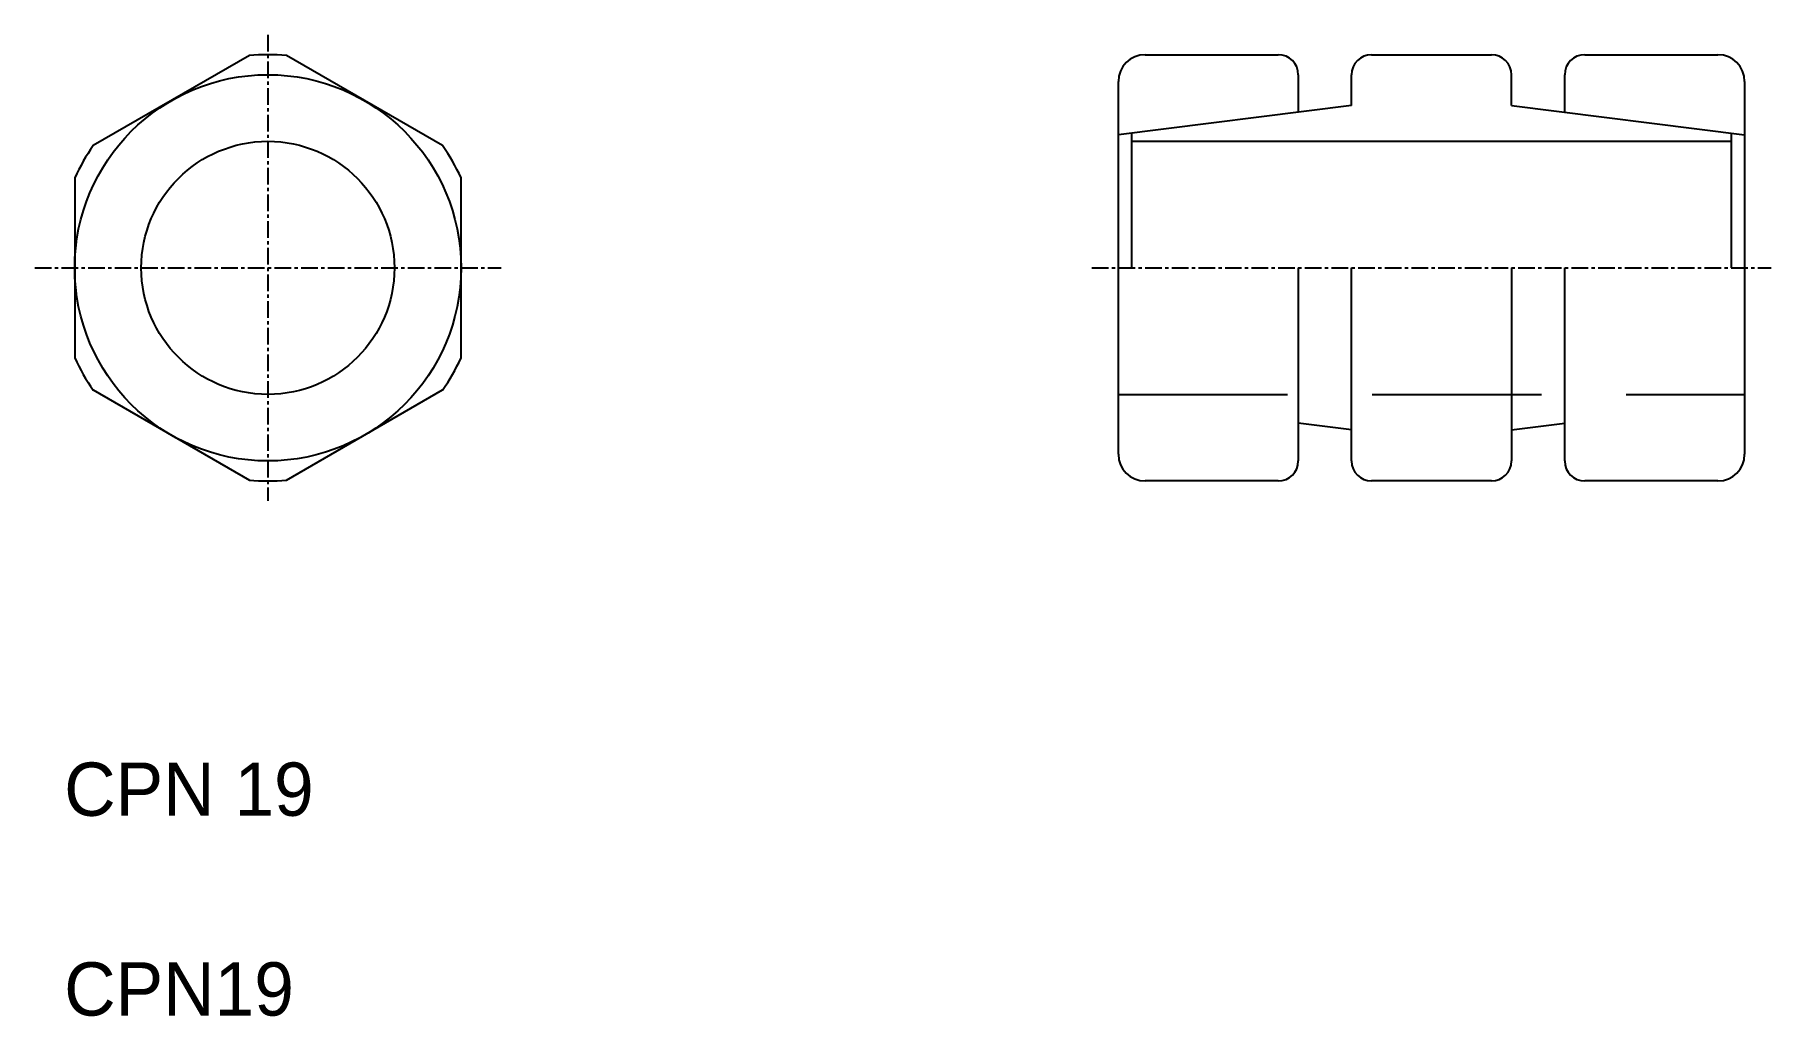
# Model space of a CAD drawing. Extents: x 173 to 303, y 129 to 203.
import ezdxf

# ---------------------------------------------------------------- set-up
doc = ezdxf.new("R2010")
doc.units = 0
doc.linetypes.add('CENTER', pattern=[2, 1.25, -0.25, 0.25, -0.25])
doc.linetypes.add('DASHED', pattern=[19.05, 12.7, -6.35])
doc.layers.get('0').update_dxf_attribs({"linetype": 'CONTINUOUS'})
doc.layers.add('CENTER', color=1, linetype='CENTER')

msp = doc.modelspace()

# ---------------------------------------------------------------- linework, layer by layer
for p, q in [((256.49, 201.61), (266.49, 201.61)), ((273.49, 201.61), (282.49, 201.61)), ((289.49, 201.61), (299.49, 201.61)), ((254.49, 171.61), (254.49, 199.61)), ((267.99, 200.11), (267.99, 197.29)), ((271.99, 197.79), (271.99, 200.11)), ((283.99, 197.79), (283.99, 200.11)), ((287.99, 197.29), (287.99, 200.11)), ((301.49, 199.61), (301.49, 171.61)), ((255.49, 185.61), (255.49, 195.73)), ((300.49, 195.73), (300.49, 185.61)), ((255.49, 195.11), (300.49, 195.11)), ((267.99, 185.61), (267.99, 171.11)), ((271.99, 171.11), (271.99, 185.61)), ((283.99, 185.61), (283.99, 171.11)), ((287.99, 171.11), (287.99, 185.61)), ((284.99, 173.56), (284.99, 173.56)), ((285.99, 173.69), (285.99, 173.69)), ((266.49, 169.61), (256.49, 169.61)), ((282.49, 169.61), (273.49, 169.61)), ((299.49, 169.61), (289.49, 169.61))]:
    msp.add_line(p, q)
at = {"linetype": 'CONTINUOUS'}
for p, q in [((271.99, 197.79), (254.49, 195.6)), ((283.99, 197.79), (301.49, 195.6)), ((271.99, 173.44), (267.99, 173.94)), ((283.99, 173.44), (287.99, 173.94))]:
    msp.add_line(p, q, dxfattribs=at)
at = {"color": 3, "linetype": 'DASHED'}
msp.add_line((254.49, 176.11), (301.49, 176.11), dxfattribs=at)
for points in [[(189.26, 201.55), (177.54, 194.79)], [(203.76, 194.79), (192.04, 201.55)], [(176.15, 192.38), (176.15, 178.85)], [(205.15, 178.85), (205.15, 192.38)], [(177.54, 176.44), (189.26, 169.67)], [(192.04, 169.67), (203.76, 176.44)]]:
    msp.add_lwpolyline(points)
at = {"linetype": 'CONTINUOUS'}
for radius in [14.5, 9.5]:
    msp.add_circle((190.65, 185.61), radius, dxfattribs=at)
for centre, radius, start, end in [((190.65, 185.61), 16, 85.0078, 94.9922), ((256.49, 199.61), 2, 90, 180), ((266.49, 200.11), 1.5, 0, 90), ((273.49, 200.11), 1.5, 90, 180), ((282.49, 200.11), 1.5, 0, 90), ((289.49, 200.11), 1.5, 90, 180), ((299.49, 199.61), 2, 0, 90), ((190.65, 185.61), 16, 145.0078, 154.9922), ((190.65, 185.61), 16, 25.0078, 34.9922), ((190.65, 185.61), 16, 205.0078, 214.9922), ((190.65, 185.61), 16, 325.0078, 334.9922), ((256.49, 171.61), 2, 180, 270), ((266.49, 171.11), 1.5, 270, 0), ((273.49, 171.11), 1.5, 180, 270), ((282.49, 171.11), 1.5, 270, 0), ((289.49, 171.11), 1.5, 180, 270), ((299.49, 171.61), 2, 270, 0), ((190.65, 185.61), 16, 265.0078, 274.9922)]:
    msp.add_arc(centre, radius, start, end)
at = {"layer": 'CENTER', "color": 1, "linetype": 'CENTER'}
for p, q in [((190.65, 203.11), (190.65, 168.11)), ((173.15, 185.61), (208.15, 185.61)), ((252.49, 185.61), (303.49, 185.61))]:
    msp.add_line(p, q, dxfattribs=at)

# ---------------------------------------------------------------- texts
for s, p in [('CPN 19', (175.36, 144.47)), ('CPN19', (175.36, 129.47))]:
    msp.add_text(s, height=4).set_placement(p)

doc.saveas('drawing.dxf')
